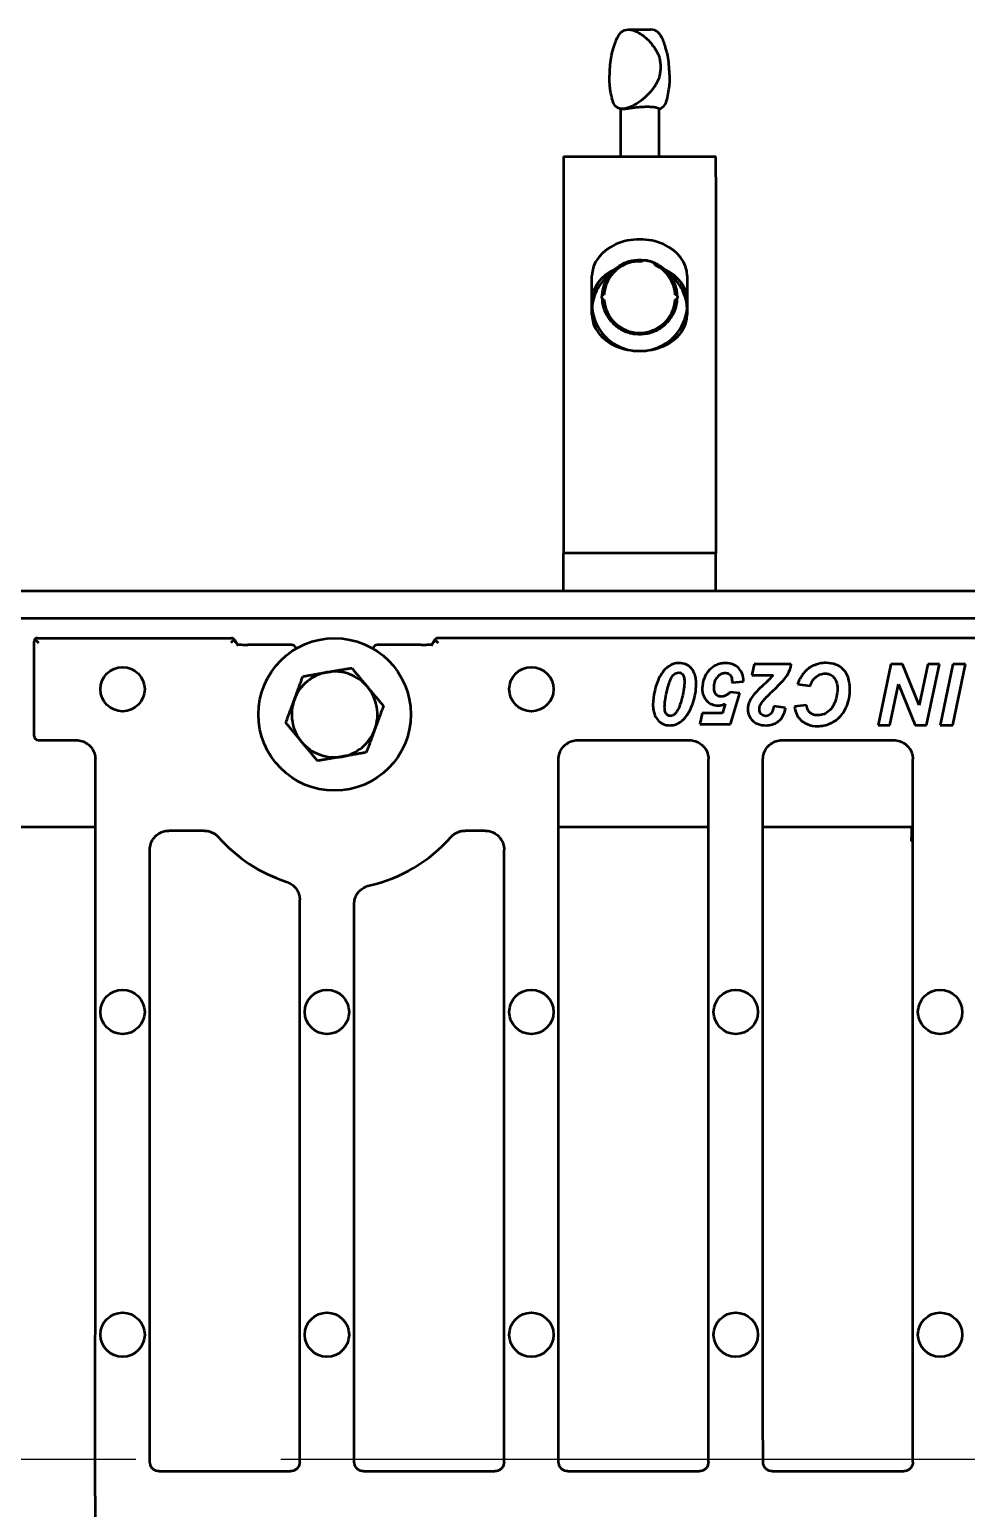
# Model space of a CAD drawing. Header units: inches. Extents: x 6 to 170, y 1 to 50.
# Drawn here: x 119.05 to 125.19, y 40.6 to 50.29 of the extents above; entities that cross this region are included whole.
import ezdxf

# ---------------------------------------------------------------- set-up
doc = ezdxf.new("R2010")
doc.units = ezdxf.units.IN
doc.header["$LTSCALE"] = 8
doc.header["$MEASUREMENT"] = 0
doc.linetypes.add('CENTER2', pattern=[1.125, 0.75, -0.125, 0.125, -0.125])
doc.layers.add('Visible (ANSI)', color=7, linetype='Continuous', lineweight=50)

msp = doc.modelspace()

# ---------------------------------------------------------------- linework, layer by layer
at = {"color": 7, "linetype": 'CENTER2', "ltscale": 0.952448}
msp.add_line((43.552063, 40.918385), (168.921708, 40.918385), dxfattribs=at)
at = {"layer": 'Visible (ANSI)'}
for p, q in [((122.978721, 50.291658), (123.125385, 50.291658)), ((122.927053, 49.772356), (122.927053, 49.459358)), ((123.177053, 49.774016), (123.177053, 49.459358)), ((122.552053, 49.459358), (123.552053, 49.459358)), ((122.552053, 49.459358), (122.552053, 49.325404)), ((123.552053, 49.325404), (123.552053, 49.459358)), ((122.552053, 49.325404), (122.552053, 46.903068)), ((123.552053, 49.325404), (123.552053, 46.903068)), ((122.739553, 48.423608), (122.739553, 48.676403)), ((123.364553, 48.676403), (123.364553, 48.423608)), ((122.552053, 46.903068), (122.552053, 46.858417)), ((123.552053, 46.858417), (122.552053, 46.858417)), ((122.552053, 46.608417), (122.552053, 46.858417)), ((123.552053, 46.903068), (123.552053, 46.858417)), ((123.552053, 46.608417), (123.552053, 46.858417)), ((167.052053, 46.608417), (47.052053, 46.608417)), ((167.052053, 46.429417), (47.052053, 46.429417)), ((119.080962, 46.276015), (119.080962, 45.662197)), ((119.08656, 46.295819), (119.110962, 46.271417)), ((119.10385, 46.301417), (120.376827, 46.301417)), ((120.394022, 46.293058), (120.37238, 46.271417)), ((120.41985, 46.250788), (120.397236, 46.28854)), ((120.77044, 46.25791), (120.483991, 46.25791)), ((121.620115, 46.25791), (121.333666, 46.25791)), ((121.70687, 46.28854), (121.684256, 46.250788)), ((121.710084, 46.293058), (121.731726, 46.271417)), ((140.376827, 46.301417), (121.727279, 46.301417)), ((123.803211, 46.131417), (123.788577, 46.05977)), ((123.788577, 46.05977), (123.926992, 46.05977)), ((124.046199, 46.131417), (123.803211, 46.131417)), ((124.700163, 46.131417), (124.616626, 45.731417)), ((124.776382, 46.131417), (124.700163, 46.131417)), ((124.884919, 45.862819), (124.776382, 46.131417)), ((124.941321, 46.131417), (124.884919, 45.862819)), ((124.934004, 45.731417), (125.017541, 46.131417)), ((125.017541, 46.131417), (124.941321, 46.131417)), ((125.106565, 46.131417), (125.023029, 45.731417)), ((125.105346, 45.731417), (125.188882, 46.131417)), ((125.188882, 46.131417), (125.106565, 46.131417)), ((123.65748, 46.010075), (123.734004, 46.016782)), ((124.087968, 46.000319), (124.170894, 45.987819)), ((124.692846, 45.731417), (124.748943, 45.9991)), ((124.748943, 45.9991), (124.857785, 45.731417)), ((123.612663, 45.870136), (123.59437, 45.808551)), ((123.708699, 45.941478), (123.64437, 45.946356)), ((123.647724, 45.736904), (123.708699, 45.941478)), ((123.461443, 45.808551), (123.446809, 45.736904)), ((123.59437, 45.808551), (123.461443, 45.808551)), ((124.009004, 45.844221), (123.93248, 45.855807)), ((124.145894, 45.861904), (124.066931, 45.854282)), ((123.446809, 45.736904), (123.647724, 45.736904)), ((124.616626, 45.731417), (124.692846, 45.731417)), ((124.857785, 45.731417), (124.934004, 45.731417)), ((125.023029, 45.731417), (125.105346, 45.731417)), ((119.110962, 45.632197), (119.358613, 45.632197)), ((122.645493, 45.632197), (123.378613, 45.632197)), ((123.985493, 45.632197), (124.718613, 45.632197)), ((119.483514, 45.062417), (118.620592, 45.062417)), ((120.196513, 45.03903), (119.965391, 45.03903)), ((122.038715, 45.03903), (121.907592, 45.03903)), ((123.503514, 45.062417), (122.520592, 45.062417)), ((124.843514, 45.062417), (123.860592, 45.062417)), ((124.834595, 45.062417), (124.834851, 44.991688)), ((124.834922, 44.972128), (124.843509, 44.972159)), ((119.900851, 40.838739), (120.763255, 40.838739)), ((121.240851, 40.838739), (122.103255, 40.838739)), ((122.580851, 40.838739), (123.443255, 40.838739)), ((123.920851, 40.838739), (124.783255, 40.838739))]:
    msp.add_line(p, q, dxfattribs=at)
for centre, radius in [((121.052053, 45.801417), 0.5), ((119.662053, 45.966417), 0.145), ((122.342053, 45.966417), 0.145), ((119.662053, 43.850417), 0.145), ((121.002053, 43.850417), 0.145), ((122.342053, 43.850417), 0.145), ((123.682053, 43.850417), 0.145), ((125.022053, 43.850417), 0.145), ((119.662053, 41.734417), 0.145), ((121.002053, 41.734417), 0.145), ((122.342053, 41.734417), 0.145), ((123.682053, 41.734417), 0.145), ((125.022053, 41.734417), 0.145)]:
    msp.add_circle(centre, radius, dxfattribs=at)
for centre, radius, start, end in [((123.052053, 48.537358), 0.234375, 86.1417694, 176.332444), ((123.052053, 48.537358), 0.234375, 3.667556, 64.0039677), ((122.817678, 48.537358), 0.015, 88.166222, 271.833778), ((123.052053, 48.537358), 0.234375, 183.667556, 356.332444), ((123.286428, 48.537358), 0.015, 268.166222, 91.833778), ((120.77044, 46.22791), 0.03, 10.1908074, 90), ((121.333666, 46.22791), 0.03, 90, 169.8092746), ((121.052053, 45.801417), 0.28125, 99.805178, 159.805178), ((121.052053, 45.801417), 0.28125, 39.805178, 99.805178), ((121.052053, 45.801417), 0.28125, 339.805178, 39.805178), ((121.052053, 45.801417), 0.28125, 159.805178, 219.805178), ((121.052053, 45.801417), 0.28125, 279.805178, 339.805178), ((119.110962, 45.662197), 0.03, 180, 270), ((121.052053, 45.801417), 0.28125, 219.805178, 279.805178), ((121.052053, 45.671417), 1.017692, 221.5096441, 251.9833015), ((121.052053, 45.671417), 1.017692, 282.8128603, 318.4903559)]:
    msp.add_arc(centre, radius, start, end, dxfattribs=at)
for centre, major_axis, ratio, start_param, end_param in [((123.052053, 48.676403), (-0.3125, 0), 0.76604444, 3.14159265, 6.28318531), ((123.111299, 48.759597), (0.043438, -0.011753), 0.33333333, 1.57079633, 3.15174077), ((123.111299, 48.759597), (0.043438, -0.011753), 0.33333333, 0.01213813, 1.57079633), ((123.052053, 48.447763), (-0.3125, 0), 0.98480775, 5.36538894, 6.64432098), ((123.052053, 48.515706), (-0.3125, 0), 0.76604444, 5.26371111, 6.28318531), ((123.052053, 48.515706), (0.3125, 0), 0.76604444, 0, 1.01929807), ((123.052053, 48.447763), (0.3125, 0), 0.98480775, 5.92204963, 7.20118921), ((123.052053, 48.423608), (0.3125, 0), 0.76604444, 3.14159265, 6.28318531), ((123.052053, 48.491175), (-0.3125, 0), 0.98480775, 0.0705894, 1.4180335), ((123.052053, 48.491175), (0.3125, 0), 0.98480775, 4.86515181, 6.21259591), ((119.110962, 46.271664), (-0.010863, 0.034611), 0.80795752, 0.57945528, 1.20026345), ((120.37238, 46.271654), (-0.008785, 0.031759), 0.90320245, 4.46757653, 5.18022144), ((121.731726, 46.271654), (0.008785, 0.031759), 0.90320245, 1.10296386, 1.81560877)]:
    msp.add_ellipse(centre, major_axis=major_axis, ratio=ratio, start_param=start_param, end_param=end_param, dxfattribs=at)
for points, knots in [([(122.872989, 50.144337), (122.881438, 50.174079), (122.889427, 50.200087), (122.907876, 50.244384), (122.91854, 50.26207), (122.944812, 50.285713), (122.960495, 50.291658), (122.978721, 50.291658)], [5.6414436, 5.6414436, 5.6414436, 5.6414436, 5.96681478, 5.96681478, 6.31429477, 6.31429477, 6.66177475, 6.66177475, 6.66177475, 6.66177475]), ([(122.978721, 50.291658), (122.996947, 50.291658), (123.018051, 50.285713), (123.062957, 50.26207), (123.086695, 50.244384), (123.130075, 50.200087), (123.149884, 50.174079), (123.166265, 50.144337)], [6.66177475, 6.66177475, 6.66177475, 6.66177475, 7.00925474, 7.00925474, 7.35673472, 7.35673472, 7.6821059, 7.6821059, 7.6821059, 7.6821059]), ([(123.231117, 50.144337), (123.222668, 50.174079), (123.214679, 50.200087), (123.19623, 50.244384), (123.185566, 50.26207), (123.159294, 50.285713), (123.143611, 50.291658), (123.125385, 50.291658)], [-1.02033115, -1.02033115, -1.02033115, -1.02033115, -0.69495997, -0.69495997, -0.34747998, -0.34747998, 0, 0, 0, 0]), ([(122.857374, 50.031658), (122.858711, 50.051206), (122.860569, 50.072082), (122.865464, 50.11046), (122.868555, 50.127966), (122.872513, 50.14264), (122.872748, 50.143492), (122.872989, 50.144337)], [1.809325195, 1.809325195, 1.809325195, 1.809325195, 1.958688303, 1.958688303, 2.108051411, 2.108051411, 2.117333132, 2.117333132, 2.117333132, 2.117333132]), ([(123.166265, 50.144337), (123.16673, 50.143492), (123.167189, 50.14264), (123.174923, 50.127966), (123.181394, 50.11046), (123.189185, 50.072082), (123.190448, 50.051206), (123.189111, 50.031658)], [0.290928147, 0.290928147, 0.290928147, 0.290928147, 0.300209869, 0.300209869, 0.449572977, 0.449572977, 0.598936084, 0.598936084, 0.598936084, 0.598936084]), ([(123.246732, 50.031658), (123.245395, 50.051206), (123.243537, 50.072082), (123.238642, 50.11046), (123.235551, 50.127966), (123.231593, 50.14264), (123.231358, 50.143492), (123.231117, 50.144337)], [1.809327124, 1.809327124, 1.809327124, 1.809327124, 1.958690232, 1.958690232, 2.10805334, 2.10805334, 2.117335061, 2.117335061, 2.117335061, 2.117335061]), ([(122.857195, 49.91898), (122.857102, 49.919661), (122.857012, 49.920347), (122.855197, 49.934803), (122.854587, 49.952243), (122.855019, 49.990711), (122.856013, 50.011754), (122.857374, 50.031658)], [1.49751358, 1.49751358, 1.49751358, 1.49751358, 1.505135743, 1.505135743, 1.657230469, 1.657230469, 1.809325195, 1.809325195, 1.809325195, 1.809325195]), ([(123.189111, 50.031658), (123.18775, 50.011754), (123.183532, 49.990711), (123.170242, 49.952243), (123.161226, 49.934803), (123.151419, 49.920347), (123.150947, 49.919661), (123.150471, 49.91898)], [0.598936084, 0.598936084, 0.598936084, 0.598936084, 0.75103081, 0.75103081, 0.903125536, 0.903125536, 0.9107477, 0.9107477, 0.9107477, 0.9107477]), ([(123.246911, 49.91898), (123.247018, 49.919764), (123.247121, 49.920554), (123.248924, 49.935102), (123.249521, 49.952504), (123.24908, 49.99086), (123.248087, 50.011829), (123.246732, 50.031658)], [1.497528794, 1.497528794, 1.497528794, 1.497528794, 1.506293997, 1.506293997, 1.65781056, 1.65781056, 1.809327124, 1.809327124, 1.809327124, 1.809327124]), ([(122.937471, 49.771658), (122.925197, 49.771658), (122.914375, 49.774366), (122.896325, 49.785601), (122.889075, 49.794123), (122.871596, 49.827734), (122.865453, 49.861266), (122.858955, 49.906235), (122.858089, 49.912449), (122.857195, 49.91898)], [1.09730069, 1.09730069, 1.09730069, 1.09730069, 1.33130605, 1.33130605, 1.56531141, 1.56531141, 2.03332213, 2.03332213, 2.10345787, 2.10345787, 2.10345787, 2.10345787]), ([(123.150471, 49.91898), (123.145913, 49.912449), (123.141298, 49.906235), (123.106103, 49.861266), (123.068112, 49.827734), (123.013817, 49.794123), (122.996206, 49.785601), (122.964161, 49.774366), (122.949745, 49.771658), (122.937471, 49.771658)], [7.00204599, 7.00204599, 7.00204599, 7.00204599, 7.07218173, 7.07218173, 7.54019245, 7.54019245, 7.77419781, 7.77419781, 8.00820317, 8.00820317, 8.00820317, 8.00820317]), ([(123.177044, 49.772361), (123.185098, 49.773496), (123.192376, 49.776013), (123.207781, 49.785601), (123.215031, 49.794123), (123.23251, 49.827734), (123.238653, 49.861266), (123.245151, 49.906235), (123.246017, 49.912449), (123.246911, 49.91898)], [1.165888599, 1.165888599, 1.165888599, 1.165888599, 1.331306051, 1.331306051, 1.56531141, 1.56531141, 2.033322126, 2.033322126, 2.103457868, 2.103457868, 2.103457868, 2.103457868]), ([(122.937471, 49.771658), (122.94377, 49.771658), (122.95337, 49.772431), (122.977383, 49.775223), (122.991795, 49.777204), (123.020925, 49.780943), (123.037613, 49.782949), (123.070932, 49.785797), (123.087567, 49.786595), (123.102013, 49.786595)], [0.480342628, 0.480342628, 0.480342628, 0.480342628, 0.600421705, 0.600421705, 0.720500782, 0.720500782, 0.840593019, 0.840593019, 0.960685256, 0.960685256, 0.960685256, 0.960685256]), ([(123.102013, 49.786595), (123.11646, 49.786595), (123.130567, 49.785797), (123.153674, 49.782949), (123.162681, 49.780943), (123.173868, 49.777287), (123.177039, 49.775399), (123.177052, 49.774016)], [0.960685256, 0.960685256, 0.960685256, 0.960685256, 1.080777492, 1.080777492, 1.200869729, 1.200869729, 1.315615302, 1.315615302, 1.315615302, 1.315615302]), ([(122.80729, 48.54818), (122.808491, 48.57534), (122.81435, 48.602645), (122.83426, 48.652702), (122.8484, 48.676151), (122.883065, 48.716752), (122.904025, 48.734403), (122.949947, 48.761664), (122.975478, 48.771613), (123.027737, 48.782608), (123.055113, 48.783792), (123.092598, 48.779235), (123.103508, 48.777151), (123.114205, 48.774346)], [0, 0, 0, 0, 0.21266947, 0.21266947, 0.42140163, 0.42140163, 0.63027836, 0.63027836, 0.83914982, 0.83914982, 1.04802148, 1.04802148, 1.13452457, 1.13452457, 1.13452457, 1.13452457]), ([(122.80729, 48.54818), (122.808491, 48.57534), (122.81435, 48.602645), (122.83426, 48.652702), (122.8484, 48.676151), (122.883065, 48.716752), (122.904025, 48.734403), (122.949947, 48.761664), (122.975478, 48.771613), (123.027737, 48.782608), (123.055113, 48.783792), (123.108127, 48.777347), (123.134421, 48.769639), (123.182524, 48.746442), (123.204928, 48.730666), (123.24298, 48.693197), (123.2591, 48.671038), (123.283036, 48.623299), (123.291148, 48.597126), (123.295803, 48.563214), (123.296483, 48.555701), (123.296816, 48.54818)], [0, 0, 0, 0, 0.21266947, 0.21266947, 0.42140163, 0.42140163, 0.63027836, 0.63027836, 0.83914982, 0.83914982, 1.04802148, 1.04802148, 1.25689312, 1.25689312, 1.46576477, 1.46576477, 1.67463642, 1.67463642, 1.88350807, 1.88350807, 1.94239824, 1.94239824, 1.94239824, 1.94239824]), ([(123.241915, 48.692204), (123.243588, 48.690154), (123.245226, 48.68808), (123.251447, 48.679927), (123.255793, 48.673631), (123.259844, 48.667135)], [0.4007524686, 0.4007524686, 0.4007524686, 0.4007524686, 0.4214016339, 0.4214016339, 0.4809711107, 0.4809711107, 0.4809711107, 0.4809711107]), ([(123.278265, 48.631428), (123.280489, 48.626092), (123.282521, 48.620685), (123.291577, 48.59367), (123.295811, 48.570893), (123.296816, 48.54818)], [0.585245712, 0.585245712, 0.585245712, 0.585245712, 0.630278357, 0.630278357, 0.808125816, 0.808125816, 0.808125816, 0.808125816]), ([(123.296816, 48.526537), (123.295615, 48.499377), (123.289756, 48.472072), (123.269846, 48.422015), (123.255706, 48.398566), (123.221041, 48.357965), (123.200081, 48.340314), (123.154159, 48.313053), (123.128628, 48.303104), (123.076369, 48.292108), (123.048993, 48.290925), (122.995979, 48.29737), (122.969685, 48.305078), (122.921582, 48.328274), (122.899178, 48.344051), (122.861126, 48.38152), (122.845006, 48.403679), (122.82107, 48.451418), (122.812958, 48.477591), (122.808303, 48.511503), (122.807623, 48.519016), (122.80729, 48.526537)], [0, 0, 0, 0, 0.21266947, 0.21266947, 0.42140163, 0.42140163, 0.63027836, 0.63027836, 0.83914982, 0.83914982, 1.04802148, 1.04802148, 1.25689312, 1.25689312, 1.46576477, 1.46576477, 1.67463642, 1.67463642, 1.88350807, 1.88350807, 1.94239824, 1.94239824, 1.94239824, 1.94239824]), ([(119.10385, 46.301417), (119.103487, 46.301417), (119.103113, 46.301409), (119.100774, 46.301312), (119.098633, 46.301008), (119.093354, 46.299714), (119.089624, 46.298122), (119.08656, 46.295819)], [0.0170382759, 0.0170382759, 0.0170382759, 0.0170382759, 0.021207407, 0.021207407, 0.042414814, 0.042414814, 0.078548741, 0.078548741, 0.078548741, 0.078548741]), ([(120.394022, 46.293058), (120.391085, 46.296386), (120.38752, 46.298633), (120.382414, 46.300569), (120.380738, 46.300978), (120.378519, 46.301316), (120.377837, 46.301383), (120.377102, 46.301413), (120.376959, 46.301417), (120.376827, 46.301417)], [0.4883465748, 0.4883465748, 0.4883465748, 0.4883465748, 0.5312266995, 0.5312266995, 0.5534752424, 0.5534752424, 0.5645995139, 0.5645995139, 0.5674542203, 0.5674542203, 0.5674542203, 0.5674542203]), ([(120.413689, 46.261074), (120.413871, 46.261051), (120.414055, 46.261028), (120.418021, 46.260538), (120.422812, 46.260078), (120.434588, 46.259212), (120.441799, 46.258822), (120.45761, 46.258227), (120.466253, 46.258029), (120.478017, 46.257923), (120.481004, 46.25791), (120.483991, 46.25791)], [-0.966772445, -0.966772445, -0.966772445, -0.966772445, -0.954158924, -0.954158924, -0.698640665, -0.698640665, -0.406239851, -0.406239851, -0.102552561, -0.102552561, 0, 0, 0, 0]), ([(121.620115, 46.25791), (121.62896, 46.25791), (121.637804, 46.258029), (121.654609, 46.258489), (121.662569, 46.258832), (121.676622, 46.259686), (121.682755, 46.260199), (121.688597, 46.26085), (121.689538, 46.260964), (121.690419, 46.261077)], [0, 0, 0, 0, 0.30368729, 0.30368729, 0.60737458, 0.60737458, 0.90568663, 0.90568663, 0.966647594, 0.966647594, 0.966647594, 0.966647594]), ([(121.727279, 46.301417), (121.727138, 46.301417), (121.726986, 46.301413), (121.726228, 46.30138), (121.725534, 46.301311), (121.723275, 46.300959), (121.721571, 46.300536), (121.716488, 46.298571), (121.712987, 46.296347), (121.710084, 46.293058)], [0.5840035876, 0.5840035876, 0.5840035876, 0.5840035876, 0.5870472067, 0.5870472067, 0.598370628, 0.598370628, 0.6210174705, 0.6210174705, 0.6633979376, 0.6633979376, 0.6633979376, 0.6633979376]), ([(123.311138, 46.138124), (123.301882, 46.138124), (123.29273, 46.137128), (123.274754, 46.132951), (123.26616, 46.129839), (123.236199, 46.115009), (123.220694, 46.099501), (123.190368, 46.064576), (123.17551, 46.034678), (123.155837, 45.979273), (123.139492, 45.926824), (123.139492, 45.867087)], [-1.42420364, -1.42420364, -1.42420364, -1.42420364, -1.33217933, -1.33217933, -1.24074265, -1.24074265, -0.99982751, -0.99982751, -0.45519402, -0.45519402, 0, 0, 0, 0]), ([(123.26998, 46.055502), (123.273117, 46.0592), (123.276593, 46.06265), (123.283903, 46.068283), (123.287644, 46.070538), (123.297126, 46.074503), (123.3028, 46.075624), (123.308699, 46.075624)], [-0.115273386, -0.115273386, -0.115273386, -0.115273386, -0.078311077, -0.078311077, -0.04494996, -0.04494996, 0, 0, 0, 0]), ([(123.308699, 46.075624), (123.311562, 46.075624), (123.314407, 46.075327), (123.319847, 46.074019), (123.32238, 46.073058), (123.328836, 46.069563), (123.332262, 46.066539), (123.336828, 46.060922), (123.339865, 46.056801), (123.344995, 46.039286), (123.345894, 46.028114), (123.345894, 46.017087)], [-0.443836058, -0.443836058, -0.443836058, -0.443836058, -0.363567598, -0.363567598, -0.286982388, -0.286982388, -0.157764697, -0.157764697, -0.084025879, -0.084025879, 0, 0, 0, 0]), ([(123.422724, 46.001234), (123.422724, 46.014164), (123.421828, 46.027277), (123.417633, 46.051165), (123.414622, 46.062173), (123.404925, 46.084979), (123.397311, 46.09734), (123.376113, 46.117943), (123.365465, 46.125175), (123.339931, 46.135741), (123.325699, 46.138124), (123.311138, 46.138124)], [-0.562615342, -0.562615342, -0.562615342, -0.562615342, -0.441869513, -0.441869513, -0.336187463, -0.336187463, -0.210551904, -0.210551904, -0.11095338, -0.11095338, 0, 0, 0, 0]), ([(123.616626, 46.138124), (123.606063, 46.138124), (123.595623, 46.136996), (123.574864, 46.132388), (123.564786, 46.128929), (123.540674, 46.117839), (123.524453, 46.108022), (123.490332, 46.07271), (123.480265, 46.050641), (123.466795, 46.016848), (123.462358, 45.995416), (123.462358, 45.973185)], [-0.47127014, -0.47127014, -0.47127014, -0.47127014, -0.416022902, -0.416022902, -0.360047791, -0.360047791, -0.277207284, -0.277207284, -0.169401224, -0.169401224, 0, 0, 0, 0]), ([(123.540102, 45.973795), (123.540102, 45.983586), (123.540842, 45.993491), (123.544302, 46.011609), (123.54679, 46.019934), (123.556571, 46.041146), (123.564437, 46.049787), (123.57724, 46.061551), (123.583977, 46.066228), (123.598467, 46.072321), (123.605721, 46.073795), (123.613272, 46.073795)], [-0.278232943, -0.278232943, -0.278232943, -0.278232943, -0.231419416, -0.231419416, -0.190064399, -0.190064399, -0.119777178, -0.119777178, -0.057541725, -0.057541725, 0, 0, 0, 0]), ([(123.613272, 46.073795), (123.616616, 46.073795), (123.619953, 46.073498), (123.626308, 46.072192), (123.629287, 46.071236), (123.637056, 46.067644), (123.641305, 46.064433), (123.647268, 46.057935), (123.650937, 46.053377), (123.656795, 46.036957), (123.657785, 46.027377), (123.657785, 46.018307)], [-0.354626493, -0.354626493, -0.354626493, -0.354626493, -0.29224773, -0.29224773, -0.233602988, -0.233602988, -0.132590645, -0.132590645, -0.069113706, -0.069113706, 0, 0, 0, 0]), ([(123.734004, 46.016782), (123.733802, 46.035158), (123.730935, 46.053488), (123.716708, 46.087468), (123.707126, 46.098801), (123.689616, 46.116038), (123.678009, 46.123843), (123.649507, 46.135541), (123.63319, 46.138124), (123.616626, 46.138124)], [-0.391795077, -0.391795077, -0.391795077, -0.391795077, -0.313404449, -0.313404449, -0.234723823, -0.234723823, -0.126213718, -0.126213718, 0, 0, 0, 0]), ([(123.926992, 46.05977), (123.913265, 46.04223), (123.901108, 46.030031), (123.856945, 45.987679), (123.822705, 45.956902), (123.803211, 45.934465)], [-0.343064283, -0.343064283, -0.343064283, -0.343064283, -0.226483341, -0.226483341, 0, 0, 0, 0]), ([(123.921199, 45.951843), (123.987527, 46.014424), (124.008258, 46.03855), (124.033399, 46.082836), (124.042543, 46.104137), (124.046199, 46.131417)], [-0.533264314, -0.533264314, -0.533264314, -0.533264314, -0.2097277, -0.2097277, 0, 0, 0, 0]), ([(124.274553, 46.138734), (124.259774, 46.138734), (124.245062, 46.137367), (124.216839, 46.131405), (124.20356, 46.127024), (124.176346, 46.114254), (124.154284, 46.101693), (124.112635, 46.055387), (124.098234, 46.028681), (124.087968, 46.000319)], [-0.915519695, -0.915519695, -0.915519695, -0.915519695, -0.689512873, -0.689512873, -0.474409936, -0.474409936, -0.22984429, -0.22984429, 0, 0, 0, 0]), ([(124.170894, 45.987819), (124.174339, 45.998472), (124.178739, 46.008908), (124.189448, 46.027246), (124.195481, 46.035247), (124.211985, 46.051295), (124.222833, 46.058281), (124.245007, 46.067553), (124.256811, 46.069831), (124.269065, 46.069831)], [-0.32999783, -0.32999783, -0.32999783, -0.32999783, -0.252557584, -0.252557584, -0.183141628, -0.183141628, -0.093378317, -0.093378317, 0, 0, 0, 0]), ([(124.269065, 46.069831), (124.274399, 46.069831), (124.279704, 46.069351), (124.289952, 46.067285), (124.294812, 46.065762), (124.308764, 46.059609), (124.316794, 46.053645), (124.329586, 46.040186), (124.336347, 46.031346), (124.347255, 46.00252), (124.349248, 45.985591), (124.349248, 45.969221)], [-0.50231089, -0.50231089, -0.50231089, -0.50231089, -0.432925184, -0.432925184, -0.366308065, -0.366308065, -0.23456838, -0.23456838, -0.124732508, -0.124732508, 0, 0, 0, 0]), ([(124.43065, 45.966173), (124.43065, 45.982178), (124.42953, 45.998394), (124.424294, 46.028003), (124.420534, 46.041654), (124.406465, 46.074635), (124.395576, 46.088571), (124.372704, 46.111044), (124.358119, 46.120442), (124.320432, 46.135516), (124.297441, 46.138734), (124.274553, 46.138734)], [-0.569667189, -0.569667189, -0.569667189, -0.569667189, -0.489240489, -0.489240489, -0.418611046, -0.418611046, -0.309133815, -0.309133815, -0.174410147, -0.174410147, 0, 0, 0, 0]), ([(123.230041, 45.948795), (123.236178, 45.976896), (123.244071, 46.005988), (123.258238, 46.037763), (123.263527, 46.047741), (123.26998, 46.055502)], [-0.266252219, -0.266252219, -0.266252219, -0.266252219, -0.076912529, -0.076912529, 0, 0, 0, 0]), ([(123.345894, 46.017087), (123.345894, 46.002082), (123.344342, 45.986187), (123.339538, 45.95236), (123.33559, 45.932712), (123.33126, 45.914039)], [-0.260112473, -0.260112473, -0.260112473, -0.260112473, -0.14606557, -0.14606557, 0, 0, 0, 0]), ([(123.402297, 45.878978), (123.408933, 45.899085), (123.414127, 45.919601), (123.420976, 45.960594), (123.422724, 45.980848), (123.422724, 46.001234)], [-0.316692857, -0.316692857, -0.316692857, -0.316692857, -0.155339886, -0.155339886, 0, 0, 0, 0]), ([(123.462358, 45.973185), (123.462358, 45.955294), (123.464987, 45.937367), (123.477196, 45.908414), (123.484575, 45.897538), (123.503258, 45.879233), (123.513496, 45.87232), (123.53842, 45.862055), (123.552547, 45.85977), (123.566931, 45.85977)], [-0.445934028, -0.445934028, -0.445934028, -0.445934028, -0.308889022, -0.308889022, -0.205366299, -0.205366299, -0.109609188, -0.109609188, 0, 0, 0, 0]), ([(123.587053, 45.917697), (123.583415, 45.917697), (123.579777, 45.918006), (123.572892, 45.919382), (123.569675, 45.920386), (123.561526, 45.924087), (123.557125, 45.927326), (123.550902, 45.934026), (123.547143, 45.938689), (123.541139, 45.955122), (123.540102, 45.964678), (123.540102, 45.973795)], [-0.357064238, -0.357064238, -0.357064238, -0.357064238, -0.292331555, -0.292331555, -0.232151079, -0.232151079, -0.133102635, -0.133102635, -0.069469415, -0.069469415, 0, 0, 0, 0]), ([(123.657785, 46.018307), (123.657785, 46.017219), (123.657748, 46.015958), (123.657651, 46.013316), (123.657566, 46.011632), (123.65748, 46.010075)], [-0.0201027577, -0.0201027577, -0.0201027577, -0.0201027577, -0.0118793731, -0.0118793731, 0, 0, 0, 0]), ([(124.219065, 45.724709), (124.233028, 45.724709), (124.246878, 45.726018), (124.274018, 45.731513), (124.287049, 45.735596), (124.31801, 45.748928), (124.340649, 45.761741), (124.387506, 45.808565), (124.401751, 45.83722), (124.424219, 45.891279), (124.43065, 45.928206), (124.43065, 45.966173)], [-0.751918432, -0.751918432, -0.751918432, -0.751918432, -0.662339584, -0.662339584, -0.57426134, -0.57426134, -0.446070585, -0.446070585, -0.289307957, -0.289307957, 0, 0, 0, 0]), ([(124.349248, 45.969221), (124.349248, 45.952195), (124.347253, 45.935382), (124.339027, 45.899714), (124.332482, 45.882132), (124.319128, 45.854229), (124.310298, 45.84041), (124.285482, 45.815245), (124.271733, 45.808112), (124.248681, 45.798471), (124.235061, 45.795746), (124.220894, 45.795746)], [-0.378534611, -0.378534611, -0.378534611, -0.378534611, -0.323224195, -0.323224195, -0.259627746, -0.259627746, -0.190403247, -0.190403247, -0.107949509, -0.107949509, 0, 0, 0, 0]), ([(123.139492, 45.867087), (123.139492, 45.853946), (123.140392, 45.840605), (123.14462, 45.81637), (123.147651, 45.805213), (123.15712, 45.782907), (123.164557, 45.770379), (123.185927, 45.749577), (123.196468, 45.742426), (123.221814, 45.731945), (123.235983, 45.729587), (123.250468, 45.729587)], [-0.585376492, -0.585376492, -0.585376492, -0.585376492, -0.45298498, -0.45298498, -0.337604886, -0.337604886, -0.208970548, -0.208970548, -0.110374817, -0.110374817, 0, 0, 0, 0]), ([(123.216016, 45.848795), (123.216016, 45.862928), (123.217565, 45.878282), (123.222138, 45.910891), (123.22596, 45.930434), (123.230041, 45.948795)], [-0.250579031, -0.250579031, -0.250579031, -0.250579031, -0.143324559, -0.143324559, 0, 0, 0, 0]), ([(123.250468, 45.729587), (123.260394, 45.729587), (123.270181, 45.730762), (123.289452, 45.735671), (123.298642, 45.739339), (123.320525, 45.751213), (123.337022, 45.762946), (123.374815, 45.809495), (123.390507, 45.843321), (123.402297, 45.878978)], [-0.801043173, -0.801043173, -0.801043173, -0.801043173, -0.654274421, -0.654274421, -0.507019495, -0.507019495, -0.28617359, -0.28617359, 0, 0, 0, 0]), ([(123.33126, 45.914039), (123.32604, 45.892151), (123.319163, 45.868083), (123.305139, 45.835183), (123.298445, 45.822173), (123.290102, 45.811904)], [-0.273529856, -0.273529856, -0.273529856, -0.273529856, -0.100817027, -0.100817027, 0, 0, 0, 0]), ([(123.566931, 45.85977), (123.574595, 45.85977), (123.58217, 45.860667), (123.597566, 45.864157), (123.605249, 45.866819), (123.612663, 45.870136)], [-0.120288464, -0.120288464, -0.120288464, -0.120288464, -0.061889614, -0.061889614, 0, 0, 0, 0]), ([(123.64437, 45.946356), (123.639477, 45.941129), (123.634136, 45.936236), (123.62316, 45.928264), (123.617612, 45.925044), (123.603791, 45.91938), (123.595585, 45.917697), (123.587053, 45.917697)], [-0.168389104, -0.168389104, -0.168389104, -0.168389104, -0.113814822, -0.113814822, -0.065013325, -0.065013325, 0, 0, 0, 0]), ([(123.803211, 45.934465), (123.782198, 45.910045), (123.773942, 45.892356), (123.764277, 45.867537), (123.761138, 45.852479), (123.761138, 45.836904)], [-0.202963823, -0.202963823, -0.202963823, -0.202963823, -0.118678995, -0.118678995, 0, 0, 0, 0]), ([(123.837053, 45.836295), (123.837053, 45.840761), (123.837739, 45.845231), (123.840136, 45.854615), (123.842034, 45.859604), (123.846528, 45.869358), (123.852318, 45.880948), (123.870285, 45.901234)], [-0.568570806, -0.568570806, -0.568570806, -0.568570806, -0.401652054, -0.401652054, -0.206488207, -0.206488207, 0, 0, 0, 0]), ([(123.870285, 45.901234), (123.87508, 45.90644), (123.883672, 45.91503), (123.898587, 45.929856), (123.910922, 45.941877), (123.921199, 45.951843)], [-0.158924886, -0.158924886, -0.158924886, -0.158924886, -0.109090393, -0.109090393, 0, 0, 0, 0]), ([(123.253516, 45.792087), (123.250729, 45.792087), (123.24796, 45.792372), (123.242649, 45.79362), (123.240165, 45.794537), (123.233687, 45.797937), (123.230194, 45.800942), (123.225211, 45.806915), (123.222108, 45.811169), (123.216953, 45.827926), (123.216016, 45.838369), (123.216016, 45.848795)], [-0.377229011, -0.377229011, -0.377229011, -0.377229011, -0.314502939, -0.314502939, -0.254469469, -0.254469469, -0.149893225, -0.149893225, -0.079440036, -0.079440036, 0, 0, 0, 0]), ([(123.290102, 45.811904), (123.287132, 45.808192), (123.283808, 45.804719), (123.276758, 45.799088), (123.273135, 45.796853), (123.264182, 45.793109), (123.258951, 45.792087), (123.253516, 45.792087)], [-0.110174633, -0.110174633, -0.110174633, -0.110174633, -0.073941903, -0.073941903, -0.041413204, -0.041413204, 0, 0, 0, 0]), ([(123.761138, 45.836904), (123.761138, 45.829253), (123.761781, 45.821621), (123.764586, 45.807002), (123.766645, 45.800099), (123.774745, 45.781066), (123.782379, 45.77027), (123.798293, 45.754746), (123.80906, 45.745667), (123.843524, 45.732086), (123.862366, 45.729587), (123.880955, 45.729587)], [-0.735249773, -0.735249773, -0.735249773, -0.735249773, -0.612875205, -0.612875205, -0.497183606, -0.497183606, -0.282072419, -0.282072419, -0.141647782, -0.141647782, 0, 0, 0, 0]), ([(123.879126, 45.790868), (123.873393, 45.790868), (123.867773, 45.791789), (123.85762, 45.79598), (123.853371, 45.798908), (123.846501, 45.805802), (123.843092, 45.810183), (123.83805, 45.822651), (123.837053, 45.829463), (123.837053, 45.836295)], [-0.22593649, -0.22593649, -0.22593649, -0.22593649, -0.161476309, -0.161476309, -0.102439282, -0.102439282, -0.052058675, -0.052058675, 0, 0, 0, 0]), ([(123.93248, 45.855807), (123.930391, 45.844817), (123.927358, 45.832786), (123.918125, 45.811727), (123.913405, 45.806561), (123.906062, 45.799613), (123.901365, 45.796384), (123.890654, 45.791913), (123.884988, 45.790868), (123.879126, 45.790868)], [-0.153434279, -0.153434279, -0.153434279, -0.153434279, -0.121702642, -0.121702642, -0.088440068, -0.088440068, -0.044665218, -0.044665218, 0, 0, 0, 0]), ([(123.880955, 45.729587), (123.895151, 45.729587), (123.909274, 45.731312), (123.935593, 45.739282), (123.947357, 45.745083), (123.967592, 45.759907), (123.979057, 45.770329), (123.999576, 45.804375), (124.005694, 45.824141), (124.009004, 45.844221)], [-0.647332576, -0.647332576, -0.647332576, -0.647332576, -0.469412116, -0.469412116, -0.30272547, -0.30272547, -0.155076625, -0.155076625, 0, 0, 0, 0]), ([(124.066931, 45.854282), (124.068941, 45.837069), (124.073131, 45.820195), (124.087105, 45.789718), (124.096199, 45.776636), (124.117011, 45.756154), (124.130952, 45.744878), (124.173155, 45.727957), (124.196143, 45.724709), (124.219065, 45.724709)], [-0.788765122, -0.788765122, -0.788765122, -0.788765122, -0.560019651, -0.560019651, -0.346299578, -0.346299578, -0.174664352, -0.174664352, 0, 0, 0, 0]), ([(124.220894, 45.795746), (124.212249, 45.795746), (124.203513, 45.796656), (124.187406, 45.801165), (124.180159, 45.804531), (124.168822, 45.812989), (124.163137, 45.818379), (124.151766, 45.83767), (124.148097, 45.849949), (124.145894, 45.861904)], [-0.384704056, -0.384704056, -0.384704056, -0.384704056, -0.273872399, -0.273872399, -0.17035889, -0.17035889, -0.092634434, -0.092634434, 0, 0, 0, 0]), ([(119.358613, 45.632197), (119.371632, 45.632197), (119.384682, 45.630147), (119.409511, 45.622122), (119.42131, 45.616151), (119.442581, 45.600746), (119.451891, 45.591461), (119.467346, 45.570239), (119.473348, 45.55847), (119.48145, 45.533583), (119.483533, 45.520373), (119.483532, 45.507359)], [0, 0, 0, 0, 0.12296441, 0.12296441, 0.245928821, 0.245928821, 0.368893231, 0.368893231, 0.491857641, 0.491857641, 0.614822051, 0.614822051, 0.614822051, 0.614822051]), ([(122.520574, 45.507359), (122.520573, 45.520373), (122.522656, 45.533583), (122.530758, 45.55847), (122.53676, 45.570239), (122.552215, 45.591461), (122.561525, 45.600746), (122.582796, 45.616151), (122.594595, 45.622122), (122.619424, 45.630147), (122.632474, 45.632197), (122.645493, 45.632197)], [0, 0, 0, 0, 0.12296441, 0.12296441, 0.245928821, 0.245928821, 0.368893231, 0.368893231, 0.491857641, 0.491857641, 0.614822051, 0.614822051, 0.614822051, 0.614822051]), ([(123.378613, 45.632197), (123.391632, 45.632197), (123.404848, 45.630116), (123.429746, 45.622023), (123.441521, 45.616028), (123.462758, 45.600587), (123.47205, 45.591285), (123.487469, 45.570028), (123.493448, 45.558234), (123.50148, 45.533417), (123.503533, 45.520373), (123.503532, 45.507359)], [0, 0, 0, 0, 0.122963824, 0.122963824, 0.245927647, 0.245927647, 0.368891471, 0.368891471, 0.491855294, 0.491855294, 0.614819118, 0.614819118, 0.614819118, 0.614819118]), ([(123.860574, 45.507359), (123.860573, 45.520373), (123.862656, 45.533583), (123.870758, 45.55847), (123.87676, 45.570239), (123.892215, 45.591461), (123.901525, 45.600746), (123.922796, 45.616151), (123.934595, 45.622122), (123.959424, 45.630147), (123.972474, 45.632197), (123.985493, 45.632197)], [0, 0, 0, 0, 0.12296441, 0.12296441, 0.245928821, 0.245928821, 0.368893231, 0.368893231, 0.491857641, 0.491857641, 0.614822051, 0.614822051, 0.614822051, 0.614822051]), ([(124.718613, 45.632197), (124.731632, 45.632197), (124.744848, 45.630116), (124.769746, 45.622023), (124.781521, 45.616028), (124.802758, 45.600587), (124.81205, 45.591285), (124.827469, 45.570028), (124.833448, 45.558234), (124.84148, 45.533417), (124.843533, 45.520373), (124.843532, 45.507359)], [0, 0, 0, 0, 0.122963824, 0.122963824, 0.245927647, 0.245927647, 0.368891471, 0.368891471, 0.491855294, 0.491855294, 0.614819118, 0.614819118, 0.614819118, 0.614819118]), ([(119.48317, 40.676417), (119.48317, 40.99848), (119.48318, 41.320543), (119.483215, 41.96467), (119.48324, 42.286733), (119.483302, 42.930859), (119.483339, 43.252922), (119.483413, 43.897048), (119.483449, 44.21911), (119.483505, 44.863235), (119.483523, 45.185297), (119.483532, 45.507359)], [-12.27059183, -12.27059183, -12.27059183, -12.27059183, -9.81647347, -9.81647347, -7.3623551, -7.3623551, -4.90823673, -4.90823673, -2.45411837, -2.45411837, 0, 0, 0, 0]), ([(122.520934, 40.89868), (122.52093, 41.205926), (122.520917, 41.513172), (122.520879, 42.127663), (122.520853, 42.434909), (122.520791, 43.0494), (122.520755, 43.356645), (122.520685, 43.971135), (122.520651, 44.27838), (122.5206, 44.89287), (122.520582, 45.200115), (122.520574, 45.507359)], [0, 0, 0, 0, 2.34120865, 2.34120865, 4.6824173, 4.6824173, 7.02362595, 7.02362595, 9.3648346, 9.3648346, 11.70604325, 11.70604325, 11.70604325, 11.70604325]), ([(123.503172, 40.89868), (123.503176, 41.205926), (123.503189, 41.513172), (123.503227, 42.127663), (123.503253, 42.434909), (123.503315, 43.0494), (123.503351, 43.356645), (123.503421, 43.971135), (123.503455, 44.27838), (123.503506, 44.89287), (123.503524, 45.200115), (123.503532, 45.507359)], [-11.70604325, -11.70604325, -11.70604325, -11.70604325, -9.3648346, -9.3648346, -7.02362595, -7.02362595, -4.6824173, -4.6824173, -2.34120865, -2.34120865, 0, 0, 0, 0]), ([(123.860934, 40.89868), (123.86093, 41.205926), (123.860917, 41.513172), (123.860879, 42.127663), (123.860853, 42.434909), (123.860791, 43.0494), (123.860755, 43.356645), (123.860685, 43.971135), (123.860651, 44.27838), (123.8606, 44.89287), (123.860582, 45.200115), (123.860574, 45.507359)], [0, 0, 0, 0, 2.34120865, 2.34120865, 4.6824173, 4.6824173, 7.02362595, 7.02362595, 9.3648346, 9.3648346, 11.70604325, 11.70604325, 11.70604325, 11.70604325]), ([(124.843172, 40.89868), (124.843176, 41.205926), (124.843189, 41.513172), (124.843227, 42.127663), (124.843253, 42.434909), (124.843315, 43.0494), (124.843351, 43.356645), (124.843421, 43.971135), (124.843455, 44.27838), (124.843506, 44.89287), (124.843524, 45.200115), (124.843532, 45.507359)], [-11.70604325, -11.70604325, -11.70604325, -11.70604325, -9.3648346, -9.3648346, -7.02362595, -7.02362595, -4.6824173, -4.6824173, -2.34120865, -2.34120865, 0, 0, 0, 0]), ([(119.840601, 44.914195), (119.840601, 44.927208), (119.842679, 44.940417), (119.850767, 44.965303), (119.856758, 44.977071), (119.872192, 44.998293), (119.881491, 45.007578), (119.90274, 45.022983), (119.914529, 45.028956), (119.939339, 45.03698), (119.952379, 45.03903), (119.965391, 45.03903)], [0, 0, 0, 0, 0.122916789, 0.122916789, 0.245833578, 0.245833578, 0.368750366, 0.368750366, 0.491667155, 0.491667155, 0.614583944, 0.614583944, 0.614583944, 0.614583944]), ([(120.196513, 45.03903), (120.203526, 45.03903), (120.210596, 45.038435), (120.22455, 45.036047), (120.231431, 45.034254), (120.24471, 45.029564), (120.251118, 45.026672), (120.263407, 45.019822), (120.269241, 45.01589), (120.280197, 45.007079), (120.285312, 45.002196), (120.28996, 44.996945)], [0, 0, 0, 0, 0.066276721, 0.066276721, 0.132553442, 0.132553442, 0.198830163, 0.198830163, 0.265106884, 0.265106884, 0.331383605, 0.331383605, 0.331383605, 0.331383605]), ([(121.814146, 44.996945), (121.818794, 45.002196), (121.823925, 45.007096), (121.834961, 45.015963), (121.840865, 45.019927), (121.853176, 45.026763), (121.859589, 45.029644), (121.872863, 45.034308), (121.879674, 45.036071), (121.893533, 45.038435), (121.90058, 45.03903), (121.907592, 45.03903)], [0, 0, 0, 0, 0.066276708, 0.066276708, 0.132553416, 0.132553416, 0.198830124, 0.198830124, 0.265106832, 0.265106832, 0.33138354, 0.33138354, 0.33138354, 0.33138354]), ([(122.038715, 45.03903), (122.051727, 45.03903), (122.064933, 45.03695), (122.089813, 45.028856), (122.101578, 45.022861), (122.122792, 45.007419), (122.132073, 44.998116), (122.147471, 44.976859), (122.153439, 44.965067), (122.161458, 44.940252), (122.163505, 44.927208), (122.163505, 44.914195)], [0, 0, 0, 0, 0.12291711, 0.12291711, 0.245834219, 0.245834219, 0.368751328, 0.368751328, 0.491668438, 0.491668438, 0.614585547, 0.614585547, 0.614585547, 0.614585547]), ([(119.840934, 40.89868), (119.840931, 41.166382), (119.84092, 41.434083), (119.84089, 41.969485), (119.84087, 42.237187), (119.84082, 42.772589), (119.840791, 43.04029), (119.84073, 43.575692), (119.840699, 43.843393), (119.840643, 44.378794), (119.840618, 44.646494), (119.840601, 44.914195)], [0, 0, 0, 0, 2.03988055, 2.03988055, 4.0797611, 4.0797611, 6.11964164, 6.11964164, 8.15952219, 8.15952219, 10.19940274, 10.19940274, 10.19940274, 10.19940274]), ([(122.163172, 40.89868), (122.163175, 41.166382), (122.163186, 41.434083), (122.163216, 41.969485), (122.163236, 42.237187), (122.163286, 42.772589), (122.163315, 43.04029), (122.163376, 43.575692), (122.163407, 43.843393), (122.163463, 44.378794), (122.163488, 44.646494), (122.163505, 44.914195)], [-10.19940274, -10.19940274, -10.19940274, -10.19940274, -8.15952219, -8.15952219, -6.11964164, -6.11964164, -4.0797611, -4.0797611, -2.03988055, -2.03988055, 0, 0, 0, 0]), ([(120.737287, 44.703625), (120.747183, 44.700407), (120.756791, 44.695892), (120.774506, 44.684632), (120.782562, 44.677956), (120.796905, 44.662658), (120.803132, 44.654052), (120.813146, 44.635764), (120.817008, 44.625967), (120.822166, 44.605791), (120.823481, 44.59532), (120.823481, 44.584911)], [0, 0, 0, 0, 0.098339473, 0.098339473, 0.196678947, 0.196678947, 0.29501842, 0.29501842, 0.393357894, 0.393357894, 0.491697367, 0.491697367, 0.491697367, 0.491697367]), ([(121.180628, 44.557336), (121.180627, 44.568496), (121.182146, 44.5798), (121.188137, 44.60148), (121.192554, 44.611808), (121.204109, 44.631124), (121.211196, 44.639977), (121.227366, 44.6554), (121.236547, 44.662052), (121.256222, 44.672611), (121.266865, 44.676591), (121.277744, 44.679065)], [0, 0, 0, 0, 0.105422884, 0.105422884, 0.210845769, 0.210845769, 0.316268653, 0.316268653, 0.421691538, 0.421691538, 0.527114422, 0.527114422, 0.527114422, 0.527114422]), ([(120.823172, 40.89868), (120.823175, 41.144429), (120.823184, 41.390178), (120.82321, 41.881676), (120.823228, 42.127425), (120.823271, 42.618923), (120.823296, 42.864672), (120.823351, 43.356169), (120.82338, 43.601918), (120.823434, 44.093415), (120.82346, 44.339163), (120.823481, 44.584911)], [-9.36302211, -9.36302211, -9.36302211, -9.36302211, -7.49041769, -7.49041769, -5.61781327, -5.61781327, -3.74520884, -3.74520884, -1.87260442, -1.87260442, 0, 0, 0, 0]), ([(121.180934, 40.89868), (121.180931, 41.142591), (121.180922, 41.386502), (121.180896, 41.874323), (121.180879, 42.118233), (121.180837, 42.606055), (121.180811, 42.849965), (121.180757, 43.337786), (121.180729, 43.581696), (121.180674, 44.069516), (121.180649, 44.313427), (121.180628, 44.557336)], [0, 0, 0, 0, 1.85859624, 1.85859624, 3.71719248, 3.71719248, 5.57578872, 5.57578872, 7.43438496, 7.43438496, 9.29298119, 9.29298119, 9.29298119, 9.29298119]), ([(119.900851, 40.838739), (119.894603, 40.838739), (119.888262, 40.839739), (119.876319, 40.843626), (119.870671, 40.846505), (119.860488, 40.853919), (119.856032, 40.858385), (119.848638, 40.86859), (119.845772, 40.874251), (119.841919, 40.886166), (119.840934, 40.89243), (119.840934, 40.89868)], [0, 0, 0, 0, 0.071397181, 0.071397181, 0.142794362, 0.142794362, 0.214191543, 0.214191543, 0.285588723, 0.285588723, 0.356985904, 0.356985904, 0.356985904, 0.356985904]), ([(120.823172, 40.89868), (120.823172, 40.89243), (120.822172, 40.886087), (120.818287, 40.874138), (120.815409, 40.868488), (120.807998, 40.8583), (120.803534, 40.853842), (120.793333, 40.846446), (120.787674, 40.843578), (120.775764, 40.839724), (120.769503, 40.838739), (120.763255, 40.838739)], [0, 0, 0, 0, 0.071397006, 0.071397006, 0.142794013, 0.142794013, 0.214191019, 0.214191019, 0.285588026, 0.285588026, 0.356985032, 0.356985032, 0.356985032, 0.356985032]), ([(121.240851, 40.838739), (121.234603, 40.838739), (121.228262, 40.839739), (121.216319, 40.843626), (121.210671, 40.846505), (121.200488, 40.853919), (121.196032, 40.858385), (121.188638, 40.86859), (121.185772, 40.874251), (121.181919, 40.886166), (121.180934, 40.89243), (121.180934, 40.89868)], [0, 0, 0, 0, 0.071397181, 0.071397181, 0.142794362, 0.142794362, 0.214191543, 0.214191543, 0.285588723, 0.285588723, 0.356985904, 0.356985904, 0.356985904, 0.356985904]), ([(122.163172, 40.89868), (122.163172, 40.89243), (122.162172, 40.886087), (122.158287, 40.874138), (122.155409, 40.868488), (122.147998, 40.8583), (122.143534, 40.853842), (122.133333, 40.846446), (122.127674, 40.843578), (122.115764, 40.839724), (122.109503, 40.838739), (122.103255, 40.838739)], [0, 0, 0, 0, 0.071397006, 0.071397006, 0.142794013, 0.142794013, 0.214191019, 0.214191019, 0.285588026, 0.285588026, 0.356985032, 0.356985032, 0.356985032, 0.356985032]), ([(122.580851, 40.838739), (122.574603, 40.838739), (122.568262, 40.839739), (122.556319, 40.843626), (122.550671, 40.846505), (122.540488, 40.853919), (122.536032, 40.858385), (122.528638, 40.86859), (122.525772, 40.874251), (122.521919, 40.886166), (122.520934, 40.89243), (122.520934, 40.89868)], [0, 0, 0, 0, 0.071397181, 0.071397181, 0.142794362, 0.142794362, 0.214191543, 0.214191543, 0.285588723, 0.285588723, 0.356985904, 0.356985904, 0.356985904, 0.356985904]), ([(123.503172, 40.89868), (123.503172, 40.89243), (123.502172, 40.886087), (123.498287, 40.874138), (123.495409, 40.868488), (123.487998, 40.8583), (123.483534, 40.853842), (123.473333, 40.846446), (123.467674, 40.843578), (123.455764, 40.839724), (123.449503, 40.838739), (123.443255, 40.838739)], [0, 0, 0, 0, 0.071397006, 0.071397006, 0.142794013, 0.142794013, 0.214191019, 0.214191019, 0.285588026, 0.285588026, 0.356985032, 0.356985032, 0.356985032, 0.356985032]), ([(123.920851, 40.838739), (123.914603, 40.838739), (123.908262, 40.839739), (123.896319, 40.843626), (123.890671, 40.846505), (123.880488, 40.853919), (123.876032, 40.858385), (123.868638, 40.86859), (123.865772, 40.874251), (123.861919, 40.886166), (123.860934, 40.89243), (123.860934, 40.89868)], [0, 0, 0, 0, 0.071397181, 0.071397181, 0.142794362, 0.142794362, 0.214191543, 0.214191543, 0.285588723, 0.285588723, 0.356985904, 0.356985904, 0.356985904, 0.356985904]), ([(124.843172, 40.89868), (124.843172, 40.89243), (124.842172, 40.886087), (124.838287, 40.874138), (124.835409, 40.868488), (124.827998, 40.8583), (124.823534, 40.853842), (124.813333, 40.846446), (124.807674, 40.843578), (124.795764, 40.839724), (124.789503, 40.838739), (124.783255, 40.838739)], [0, 0, 0, 0, 0.071397006, 0.071397006, 0.142794013, 0.142794013, 0.214191019, 0.214191019, 0.285588026, 0.285588026, 0.356985032, 0.356985032, 0.356985032, 0.356985032]), ([(119.48317, 40.676417), (119.48317, 40.354353), (119.48318, 40.03229), (119.483215, 39.388163), (119.48324, 39.0661), (119.483302, 38.421974), (119.483339, 38.099911), (119.483413, 37.455785), (119.483449, 37.133723), (119.483505, 36.489598), (119.483523, 36.167536), (119.483532, 35.845474)], [-12.27059183, -12.27059183, -12.27059183, -12.27059183, -9.81647347, -9.81647347, -7.3623551, -7.3623551, -4.90823673, -4.90823673, -2.45411837, -2.45411837, 0, 0, 0, 0])]:
    msp.add_open_spline(points, degree=3, knots=knots, dxfattribs=at)
for points, weights in [([(120.844149, 46.050905), (120.929897, 46.065724), (121.004156, 46.078558)], [1, 1.0379548493, 1]), ([(121.004156, 46.078558), (121.078416, 46.091392), (121.164164, 46.106211)], [1, 1.0379548493, 1]), ([(121.164164, 46.106211), (121.219872, 46.039361), (121.268116, 45.981467)], [1, 1.0379548493, 1]), ([(120.788093, 45.898508), (120.814109, 45.969236), (120.844149, 46.050905)], [1, 1.0379548493, 1]), ([(121.268116, 45.981467), (121.316361, 45.923573), (121.372069, 45.856723)], [1, 1.0379548493, 1]), ([(120.732037, 45.746111), (120.762077, 45.82778), (120.788093, 45.898508)], [1, 1.0379548493, 1]), ([(121.372069, 45.856723), (121.342028, 45.775053), (121.316013, 45.704325)], [1, 1.0379548493, 1]), ([(120.835989, 45.621366), (120.787745, 45.67926), (120.732037, 45.746111)], [1, 1.0379548493, 1]), ([(121.316013, 45.704325), (121.289997, 45.633597), (121.259957, 45.551928)], [1, 1.0379548493, 1]), ([(120.939942, 45.496622), (120.884234, 45.563472), (120.835989, 45.621366)], [1, 1.0379548493, 1]), ([(121.099949, 45.524275), (121.02569, 45.511441), (120.939942, 45.496622)], [1, 1.0379548493, 1]), ([(121.259957, 45.551928), (121.174209, 45.537109), (121.099949, 45.524275)], [1, 1.0379548493, 1]), ([(124.834851, 44.991688), (124.839222, 44.990248), (124.84351, 44.988923)], [1, 1.002728226, 1.00506423771]), ([(124.834922, 44.972128), (124.834922, 44.972128), (124.834851, 44.991688)], [1, 1.0379548493, 1])]:
    msp.add_rational_spline(points, weights, degree=2, dxfattribs=at)

doc.saveas('drawing.dxf')
